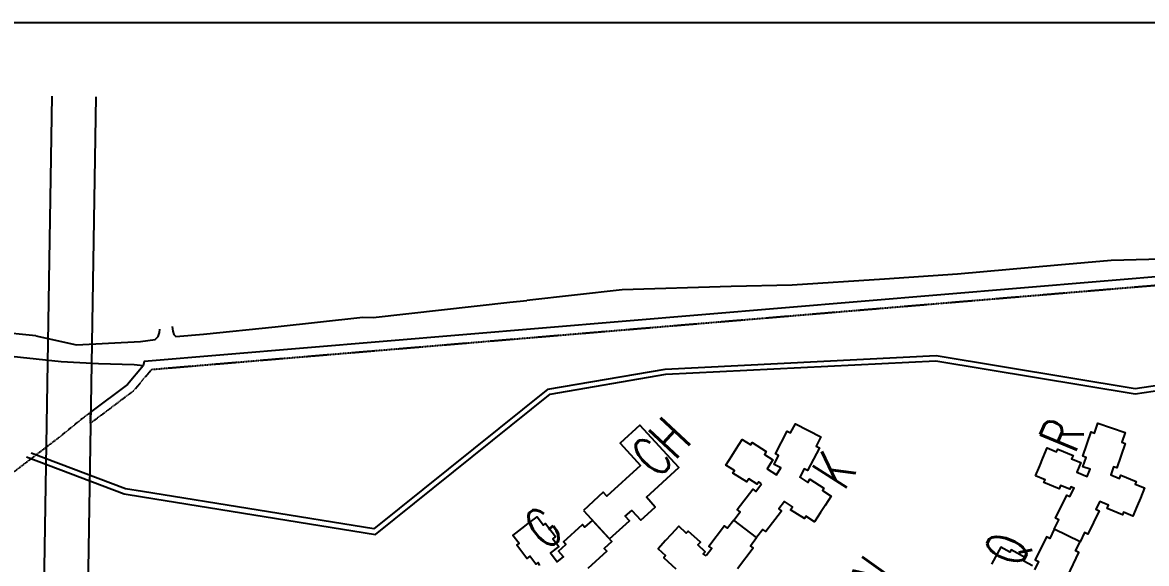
# Model space of a CAD drawing. Extents: x 473024 to 774629, y -1213442 to -1126596.
# Drawn here: x 597202 to 600830, y -1140028 to -1138281 of the extents above; entities that cross this region are included whole.
import ezdxf

# ---------------------------------------------------------------- set-up
doc = ezdxf.new("R2010")
doc.units = 0
doc.header["$LTSCALE"] = 100
doc.header["$MEASUREMENT"] = 0
doc.linetypes.add('TIT-REAL-ARCH-XFR-A1-TIT_PLAN$0$TIT-REAL-ARCH-INT-A1-INSERT R1$0$DASHDOT', pattern=[1, 0.5, -0.25, 0, -0.25])
doc.layers.get('0').update_dxf_attribs({"linetype": 'CONTINUOUS'})
doc.layers.add('TIT-REAL-ARCH-XFR-A1-TIT_PLAN$0$TIT-REAL-ARCH-INT-A1-INSERT R1$0$a-key plan', color=8, linetype='CONTINUOUS')
doc.styles.add('TIT-REAL-ARCH-XFR-A1-TIT_PLAN$0$TIT-REAL-ARCH-INT-A1-INSERT R1$0$TIT-REAL-ARCH-INT-A1-INSERT$0$ROMANS', font='romans.shx', dxfattribs={"width": 0.7})

msp = doc.modelspace()

# ---------------------------------------------------------------- linework, layer by layer
at = {"color": 2, "linetype": 'Continuous'}
msp.add_line((593465.1, -1138280.6, 0), (604096.5, -1138280.6, 0), dxfattribs=at)
at = {"layer": 'TIT-REAL-ARCH-XFR-A1-TIT_PLAN$0$TIT-REAL-ARCH-INT-A1-INSERT R1$0$a-key plan'}
for p, q in [((597245.3, -1139293.2, 0), (597080.3, -1139275.4, 0)), ((597245.3, -1139293.2, 0), (597376.3, -1139321.9, 0)), ((597376.3, -1139321.9, 0), (597583.4, -1139311, 0)), ((597583.4, -1139311, 0), (597630.7, -1139304.1, 0)), ((598897.5, -1139465.3, 0), (598336.3, -1139916.4, 0)), ((597534.2, -1139786.5, 0), (597230.4, -1139671.3, 0)), ((597215.1, -1139683.7, 0), (597529.8, -1139803, 0)), ((597589.6, -1139795.4, 0), (597534.2, -1139786.5, 0)), ((597529.8, -1139803, 0), (597589.3, -1139812.6, 0)), ((597589.3, -1139812.6, 0), (598341, -1139934.4, 0)), ((598336.3, -1139916.4, 0), (597589.6, -1139795.4, 0))]:
    msp.add_line(p, q, dxfattribs=at)
at = {"layer": 'TIT-REAL-ARCH-XFR-A1-TIT_PLAN$0$TIT-REAL-ARCH-INT-A1-INSERT R1$0$a-key plan', "elevation": 0}
for points in [[(597296.9, -1138518.2), (597255.6, -1141035.5), (597188.9, -1142082.1)], [(597438.9, -1138520.5), (597397.5, -1141041.2), (597267.7, -1143077)], [(603548.7, -1138706.3), (603556.4, -1138675.9), (603444.1, -1138697.3), (603371.6, -1138711.6), (603291.9, -1138728.8), (603196.4, -1138750.8), (602820.4, -1138834.2), (602779, -1138844.1), (602673.3, -1138872.3), (602490.5, -1138895.9), (602340.1, -1138917.9), (601959.1, -1138969.3), (601759.4, -1138995.6), (601473.3, -1139036.3), (601286.9, -1139062.2), (601195.1, -1139073.7), (597594.5, -1139375.7), (597591.7, -1139389.2), (597540.8, -1139449.9), (597422.1, -1139539.5)], [(601161.6, -1138997.5), (601112.8, -1139021.3), (601020.5, -1139036.3), (600838, -1139045.8), (600716.5, -1139049.1), (600544.1, -1139065), (600220.4, -1139093.2), (599984.1, -1139109.4), (599685.9, -1139128.7), (599489.2, -1139133.9), (599137.4, -1139144.3), (598830.4, -1139178.5)], [(598897.5, -1139465.3), (599276.3, -1139399.9), (600150.8, -1139355.9), (600793.7, -1139462.9), (601111.8, -1139415.9), (601361, -1139414.5), (601492, -1139410.5), (602471.5, -1139079.3)], [(597697.1, -1139294.4), (597786.4, -1139287), (598017.3, -1139263.2), (598300.8, -1139232), (598334.3, -1139233.4), (598775.2, -1139184.5), (598830.4, -1139178.5)], [(597630.7, -1139304.1), (597639.9, -1139295), (597644.3, -1139282.1), (597645.8, -1139271.4)], [(597684.9, -1139262.8), (597686.8, -1139277.7), (597690.7, -1139288.5), (597697.1, -1139294.4)], [(597591.7, -1139389.2), (597562.8, -1139386.3), (597447.4, -1139383.2), (597326.9, -1139376.9), (597114.2, -1139354)], [(598341, -1139934.4), (598904.8, -1139481.3), (599278.2, -1139416.8), (600149.9, -1139373), (600793.5, -1139480.1), (601113.1, -1139432.9), (601361.3, -1139431.6), (601493, -1139427.6), (602066.5, -1139620.7), (602373.5, -1139956), (602603.6, -1140362), (603077.1, -1140709)]]:
    msp.add_lwpolyline(points, dxfattribs=at)
at = {"layer": 'TIT-REAL-ARCH-XFR-A1-TIT_PLAN$0$TIT-REAL-ARCH-INT-A1-INSERT R1$0$a-key plan', "linetype": 'TIT-REAL-ARCH-XFR-A1-TIT_PLAN$0$TIT-REAL-ARCH-INT-A1-INSERT R1$0$DASHDOT', "ltscale": 0.001, "elevation": 0}
for points in [[(601198.1, -1139102), (597617.8, -1139402.3)], [(597617.9, -1139402.2), (597560.5, -1139470.6), (597421.5, -1139575.5), (597422.1, -1139539.5), (597392, -1139562.3), (597317.2, -1139623.4), (597132.6, -1139764.2)]]:
    msp.add_lwpolyline(points, dxfattribs=at)
at = {"layer": 'TIT-REAL-ARCH-XFR-A1-TIT_PLAN$0$TIT-REAL-ARCH-INT-A1-INSERT R1$0$a-key plan', "color": 7, "elevation": 0}
for points in [[(599012.4, -1139856.4), (599096.6, -1139948.7), (599160.9, -1139890), (599147.8, -1139875.7), (599168.8, -1139856.5), (599197.8, -1139888.3), (599244.6, -1139845.6), (599215.9, -1139814.1), (599320.8, -1139718.5), (599195.1, -1139580.8), (599130.8, -1139639.5), (599196.5, -1139711.5), (599088.2, -1139810.3), (599076.7, -1139797.7)], [(600471.9, -1139745.4), (600485.6, -1139712.2), (600485.6, -1139712.2), (600495.7, -1139687.7), (600495.7, -1139687.7), (600509.4, -1139654.4), (600540.1, -1139667.1), (600543.5, -1139658.7), (600593, -1139679), (600588.5, -1139689.8), (600618.2, -1139702), (600605.3, -1139733.3), (600638.6, -1139747.1), (600648.2, -1139723.7), (600624.9, -1139715.7), (600635.3, -1139685.4), (600624.3, -1139681.6), (600651.2, -1139602.8), (600662.5, -1139606.7), (600673.2, -1139575.2), (600761, -1139605.2), (600750.2, -1139636.6), (600761.5, -1139640.5), (600734.6, -1139719.3), (600723.6, -1139715.5), (600714.6, -1139741.7), (600742.9, -1139753.4), (600747.3, -1139742.6), (600796.7, -1139763), (600793.3, -1139771.4), (600824, -1139784), (600810.3, -1139817.3), (600810.3, -1139817.3), (600800.2, -1139841.8), (600800.2, -1139841.8), (600786.5, -1139875), (600755.8, -1139862.4), (600752.3, -1139870.8), (600702.9, -1139850.4), (600707.3, -1139839.6), (600679.1, -1139828), (600667, -1139852.9), (600677.5, -1139858), (600641.1, -1139932.9), (600630.3, -1139927.7), (600615.8, -1139957.6), (600532.4, -1139917), (600546.9, -1139887.2), (600536.2, -1139882), (600572.6, -1139807.1), (600583.1, -1139812.1), (600596.2, -1139785.1), (600586.1, -1139780), (600582.7, -1139788.3), (600553, -1139776.1), (600548.6, -1139786.8), (600499.1, -1139766.5), (600502.6, -1139758.1), (600471.9, -1139745.4)]]:
    msp.add_lwpolyline(points, close=True, dxfattribs=at)
for points in [[(599587.4, -1139771.2), (599578.5, -1139764.3), (599573.5, -1139772.1), (599546.5, -1139754.8), (599540.2, -1139764.7), (599495.1, -1139735.9), (599500, -1139728.2), (599472, -1139710.4), (599472, -1139710.4), (599491.4, -1139680.1), (599491.4, -1139680.1), (599505.6, -1139657.7), (599505.6, -1139657.7), (599525, -1139627.4), (599553, -1139645.3), (599557.8, -1139637.6), (599602.9, -1139666.4), (599596.7, -1139676.2), (599623.7, -1139693.5), (599605.5, -1139722), (599635.9, -1139741.4), (599649.8, -1139719.5), (599627.9, -1139708.1), (599642.7, -1139679.7), (599632.4, -1139674.3), (599670.8, -1139600.4), (599681.4, -1139605.9), (599696.8, -1139576.5), (599779, -1139619.3), (599763.6, -1139648.8), (599774.2, -1139654.3), (599735.8, -1139728.1), (599725.4, -1139722.8), (599711.5, -1139749.5), (599737.4, -1139766), (599743.6, -1139756.2), (599788.7, -1139784.9), (599783.8, -1139792.6), (599811.8, -1139810.5), (599792.5, -1139840.8), (599792.5, -1139840.8), (599778.2, -1139863.1), (599778.2, -1139863.1), (599758.9, -1139893.4), (599730.9, -1139875.5), (599726, -1139883.2), (599680.9, -1139854.4), (599687.2, -1139844.6), (599661.3, -1139828.1), (599643, -1139852), (599652.2, -1139859.1), (599601.4, -1139925.1), (599592, -1139917.8), (599571.7, -1139944.2), (599498.2, -1139887.6), (599518.5, -1139861.3), (599509, -1139854), (599559.8, -1139788), (599569, -1139795.1), (599587.4, -1139771.2)], [(598872.4, -1140034.1), (598866.3, -1140024.5), (598859, -1140030.1), (598839.5, -1140004.7), (598830.3, -1140011.7), (598797.9, -1139969.2), (598805.1, -1139963.7), (598784.9, -1139937.3), (598784.9, -1139937.3), (598813.5, -1139915.5), (598813.5, -1139915.5), (598834.6, -1139899.4), (598834.6, -1139899.4), (598863.2, -1139877.6), (598883.3, -1139904), (598890.5, -1139898.5), (598923, -1139941), (598913.7, -1139948), (598933.2, -1139973.6), (598906.2, -1139994.1), (598928.1, -1140022.8), (598948.7, -1140007), (598932.1, -1139988.7), (598955.8, -1139967.1), (598947.9, -1139958.5), (599009.4, -1139902.4), (599017.5, -1139911.2), (599042, -1139888.8), (599104.5, -1139957.3), (599080, -1139979.7), (599088, -1139988.5), (599026.5, -1140044.6)], [(599510.1, -1140043.8), (599560.9, -1139977.8), (599551.5, -1139970.5), (599571.7, -1139944.2), (599498.2, -1139887.6), (599478, -1139913.9), (599468.5, -1139906.7), (599417.7, -1139972.7), (599427, -1139979.8), (599408.6, -1140003.7)], [(599408.6, -1140003.7), (599399.6, -1139996.8), (599405.9, -1139990), (599382.3, -1139968.3), (599390.1, -1139959.7), (599350.8, -1139923.6), (599344.6, -1139930.2), (599320.2, -1139907.8), (599320.2, -1139907.8), (599295.8, -1139934.2), (599295.8, -1139934.2), (599277.9, -1139953.7), (599277.9, -1139953.7), (599253.6, -1139980.2), (599278, -1140002.7), (599271.9, -1140009.4), (599311.2, -1140045.6)], [(600575.7, -1140067.5), (600612, -1139992.6), (600601.3, -1139987.4), (600615.8, -1139957.6), (600532.4, -1139917), (600517.9, -1139946.9), (600507.2, -1139941.7), (600470.8, -1140016.6), (600481.3, -1140021.7), (600468.1, -1140048.7)], [(600462.3, -1140036.1), (600434.3, -1140020.3), (600440, -1140010.2), (600393.5, -1139983.9), (600389, -1139991.8), (600360.1, -1139975.5), (600360.1, -1139975.5), (600342.4, -1140006.8), (600342.4, -1140006.8), (600329.4, -1140029.9)]]:
    msp.add_lwpolyline(points, dxfattribs=at)

# ---------------------------------------------------------------- texts
at = {"color": 6, "style": 'TIT-REAL-ARCH-XFR-A1-TIT_PLAN$0$TIT-REAL-ARCH-INT-A1-INSERT R1$0$TIT-REAL-ARCH-INT-A1-INSERT$0$ROMANS', "oblique": 0, "width": 0.7}
msp.add_text('CH', height=129.68, rotation=47.0312, dxfattribs=at).set_placement((599253.1, -1139756.5, 0))
at = {"color": 6, "style": 'TIT-REAL-ARCH-XFR-A1-TIT_PLAN$0$TIT-REAL-ARCH-INT-A1-INSERT R1$0$TIT-REAL-ARCH-INT-A1-INSERT$0$ROMANS', "width": 0.7}
for s, height, rotation, p in [('R', 129.7, 67.3839, (600600.7, -1139675.8, 0)), ('K', 129.7, 57.479, (599854, -1139795.4, 0)), ('  G', 129.68, 37.8923, (598791.6, -1140065.2, 0)), ('  Q', 129.68, 68.0658, (600376.9, -1140160.2, 0)), (' N', 129.68, 54.2959, (599940.7, -1140189.5, 0))]:
    msp.add_text(s, height=height, rotation=rotation, dxfattribs=at).set_placement(p)

doc.saveas('drawing.dxf')
